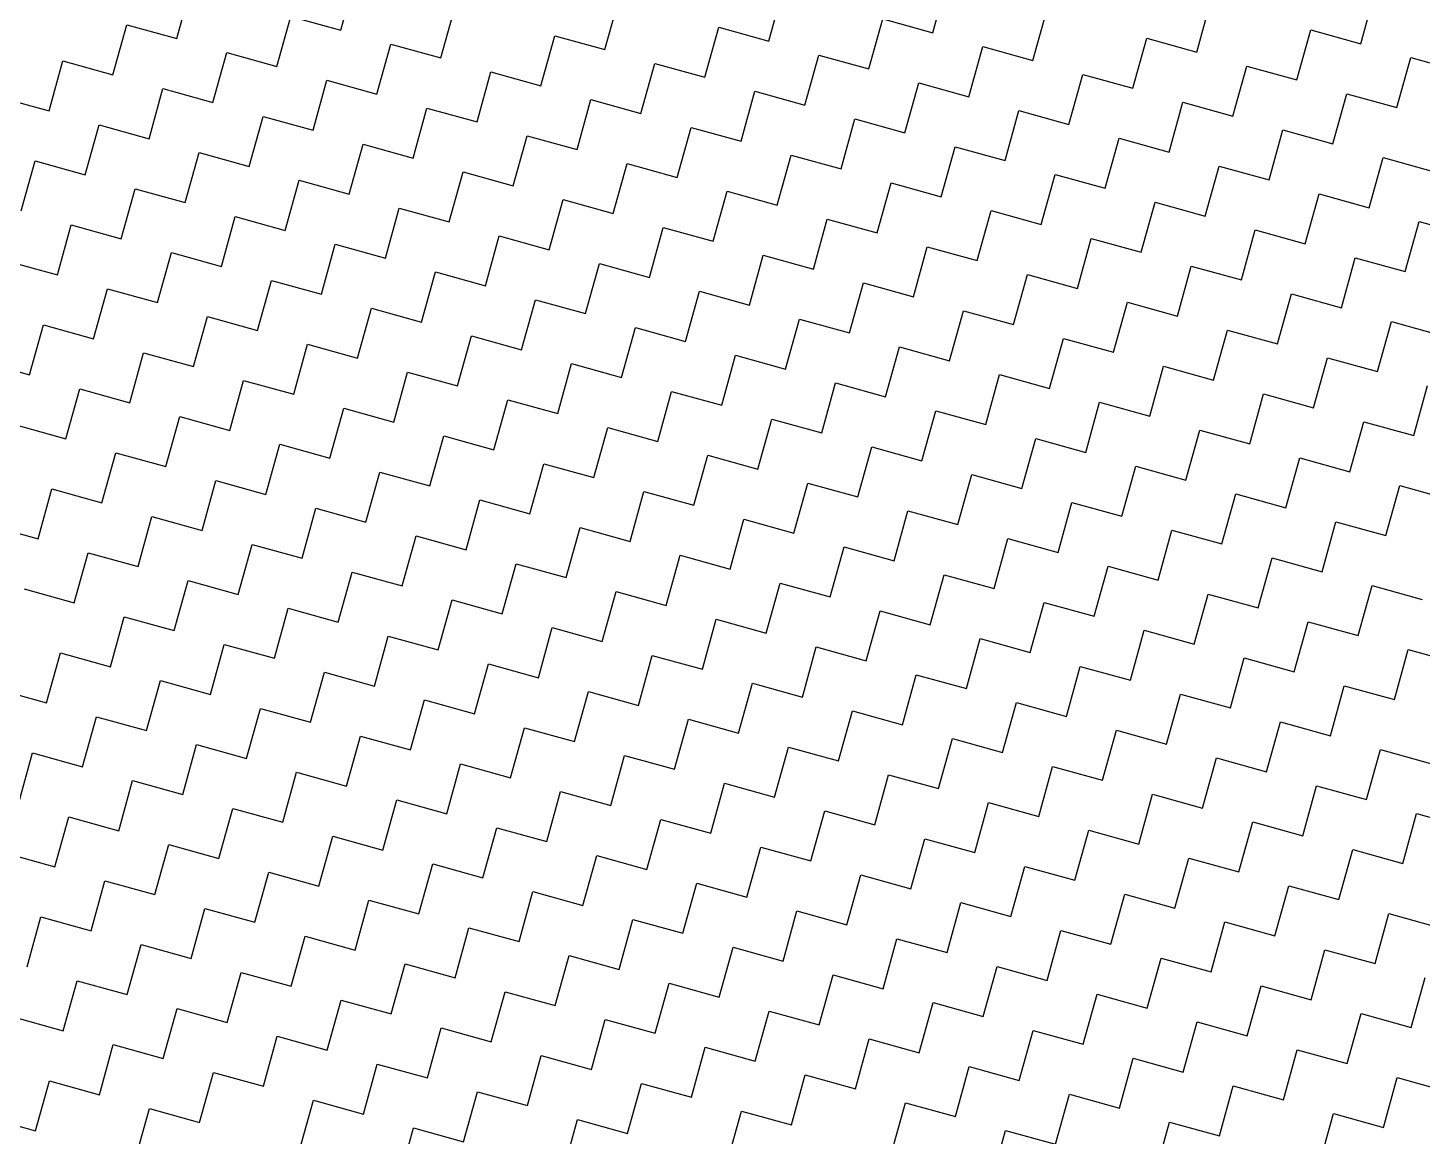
# Model space of a CAD drawing. Header units: metres. Extents: x 291974 to 293244, y 2020596 to 2023640.
# Drawn here: x 292546.6 to 292613.8, y 2022628.6 to 2022682 of the extents above; entities that cross this region are included whole.
import ezdxf

# ---------------------------------------------------------------- set-up
doc = ezdxf.new("R2010")
doc.units = ezdxf.units.M
doc.header["$MEASUREMENT"] = 0
doc.layers.add('POLY_HATCH', color=12, linetype='Continuous')

msp = doc.modelspace()

# ---------------------------------------------------------------- linework, layer by layer
at = {"layer": 'POLY_HATCH', "linetype": 'Continuous'}
for p, q in [((292553.797, 2022681.528), (292554.465, 2022683.939)), ((292561.697, 2022681.933), (292562.365, 2022684.344)), ((292582.318, 2022681.406), (292582.986, 2022683.816)), ((292590.217, 2022681.811), (292590.886, 2022684.221)), ((292574.418, 2022681.001), (292575.086, 2022683.412)), ((292602.938, 2022680.879), (292603.607, 2022683.289)), ((292610.838, 2022681.283), (292611.507, 2022683.694)), ((292558.618, 2022680.191), (292559.286, 2022682.602)), ((292559.286, 2022682.602), (292561.697, 2022681.933)), ((292566.518, 2022680.596), (292567.186, 2022683.007)), ((292587.138, 2022680.069), (292587.807, 2022682.479)), ((292587.807, 2022682.479), (292590.217, 2022681.811)), ((292595.038, 2022680.474), (292595.707, 2022682.884)), ((292550.718, 2022679.787), (292551.386, 2022682.197)), ((292551.386, 2022682.197), (292553.797, 2022681.528)), ((292579.239, 2022679.664), (292579.907, 2022682.074)), ((292579.907, 2022682.074), (292582.318, 2022681.406)), ((292607.759, 2022679.541), (292608.428, 2022681.952)), ((292608.428, 2022681.952), (292610.838, 2022681.283)), ((292563.439, 2022678.854), (292564.107, 2022681.265)), ((292564.107, 2022681.265), (292566.518, 2022680.596)), ((292571.339, 2022679.259), (292572.007, 2022681.67)), ((292572.007, 2022681.67), (292574.418, 2022681.001)), ((292591.959, 2022678.732), (292592.628, 2022681.142)), ((292592.628, 2022681.142), (292595.038, 2022680.474)), ((292599.859, 2022679.137), (292600.528, 2022681.547)), ((292600.528, 2022681.547), (292602.938, 2022680.879)), ((292547.639, 2022678.045), (292548.307, 2022680.455)), ((292548.307, 2022680.455), (292550.718, 2022679.787)), ((292555.539, 2022678.449), (292556.207, 2022680.86)), ((292556.207, 2022680.86), (292558.618, 2022680.191)), ((292584.059, 2022678.327), (292584.728, 2022680.737)), ((292584.728, 2022680.737), (292587.138, 2022680.069)), ((292612.58, 2022678.204), (292613.249, 2022680.615)), ((292613.249, 2022680.615), (292615.659, 2022679.946)), ((292568.26, 2022677.517), (292568.928, 2022679.928)), ((292568.928, 2022679.928), (292571.339, 2022679.259)), ((292576.16, 2022677.922), (292576.828, 2022680.333)), ((292576.828, 2022680.333), (292579.239, 2022679.664)), ((292596.78, 2022677.395), (292597.449, 2022679.805)), ((292597.449, 2022679.805), (292599.859, 2022679.137)), ((292604.68, 2022677.8), (292605.349, 2022680.21)), ((292605.349, 2022680.21), (292607.759, 2022679.541)), ((292552.46, 2022676.708), (292553.128, 2022679.118)), ((292553.128, 2022679.118), (292555.539, 2022678.449)), ((292560.36, 2022677.112), (292561.028, 2022679.523)), ((292561.028, 2022679.523), (292563.439, 2022678.854)), ((292588.88, 2022676.99), (292589.549, 2022679.4)), ((292589.549, 2022679.4), (292591.959, 2022678.732)), ((292545.228, 2022678.713), (292547.639, 2022678.045)), ((292573.081, 2022676.18), (292573.749, 2022678.591)), ((292573.749, 2022678.591), (292576.16, 2022677.922)), ((292580.98, 2022676.585), (292581.649, 2022678.995)), ((292581.649, 2022678.995), (292584.059, 2022678.327)), ((292601.601, 2022676.058), (292602.27, 2022678.468)), ((292602.27, 2022678.468), (292604.68, 2022677.8)), ((292609.501, 2022676.462), (292610.17, 2022678.873)), ((292610.17, 2022678.873), (292612.58, 2022678.204)), ((292557.281, 2022675.37), (292557.949, 2022677.781)), ((292557.949, 2022677.781), (292560.36, 2022677.112)), ((292565.181, 2022675.775), (292565.849, 2022678.186)), ((292565.849, 2022678.186), (292568.26, 2022677.517)), ((292593.701, 2022675.653), (292594.37, 2022678.063)), ((292594.37, 2022678.063), (292596.78, 2022677.395)), ((292549.381, 2022674.966), (292550.049, 2022677.376)), ((292550.049, 2022677.376), (292552.46, 2022676.708)), ((292577.901, 2022674.843), (292578.57, 2022677.254)), ((292578.57, 2022677.254), (292580.98, 2022676.585)), ((292585.801, 2022675.248), (292586.47, 2022677.658)), ((292586.47, 2022677.658), (292588.88, 2022676.99)), ((292606.422, 2022674.721), (292607.091, 2022677.131)), ((292607.091, 2022677.131), (292609.501, 2022676.462)), ((292562.102, 2022674.033), (292562.77, 2022676.444)), ((292562.77, 2022676.444), (292565.181, 2022675.775)), ((292570.002, 2022674.438), (292570.67, 2022676.849)), ((292570.67, 2022676.849), (292573.081, 2022676.18)), ((292598.522, 2022674.316), (292599.191, 2022676.726)), ((292599.191, 2022676.726), (292601.601, 2022676.058)), ((292554.202, 2022673.629), (292554.87, 2022676.039)), ((292554.87, 2022676.039), (292557.281, 2022675.37)), ((292582.722, 2022673.506), (292583.391, 2022675.916)), ((292583.391, 2022675.916), (292585.801, 2022675.248)), ((292590.622, 2022673.911), (292591.291, 2022676.321)), ((292591.291, 2022676.321), (292593.701, 2022675.653)), ((292611.243, 2022673.383), (292611.912, 2022675.794)), ((292611.912, 2022675.794), (292614.322, 2022675.125)), ((292546.302, 2022673.224), (292546.97, 2022675.634)), ((292546.97, 2022675.634), (292549.381, 2022674.966)), ((292566.923, 2022672.696), (292567.591, 2022675.107)), ((292567.591, 2022675.107), (292570.002, 2022674.438)), ((292574.822, 2022673.101), (292575.491, 2022675.512)), ((292575.491, 2022675.512), (292577.901, 2022674.843)), ((292603.343, 2022672.979), (292604.012, 2022675.389)), ((292604.012, 2022675.389), (292606.422, 2022674.721)), ((292559.023, 2022672.291), (292559.691, 2022674.702)), ((292559.691, 2022674.702), (292562.102, 2022674.033)), ((292587.543, 2022672.169), (292588.212, 2022674.579)), ((292588.212, 2022674.579), (292590.622, 2022673.911)), ((292595.443, 2022672.574), (292596.112, 2022674.984)), ((292596.112, 2022674.984), (292598.522, 2022674.316)), ((292551.123, 2022671.887), (292551.791, 2022674.297)), ((292551.791, 2022674.297), (292554.202, 2022673.629)), ((292571.743, 2022671.359), (292572.412, 2022673.77)), ((292572.412, 2022673.77), (292574.822, 2022673.101)), ((292579.643, 2022671.764), (292580.312, 2022674.175)), ((292580.312, 2022674.175), (292582.722, 2022673.506)), ((292608.164, 2022671.642), (292608.833, 2022674.052)), ((292608.833, 2022674.052), (292611.243, 2022673.383)), ((292563.844, 2022670.954), (292564.512, 2022673.365)), ((292564.512, 2022673.365), (292566.923, 2022672.696)), ((292592.364, 2022670.832), (292593.033, 2022673.242)), ((292593.033, 2022673.242), (292595.443, 2022672.574)), ((292600.264, 2022671.237), (292600.933, 2022673.647)), ((292600.933, 2022673.647), (292603.343, 2022672.979)), ((292548.044, 2022670.145), (292548.712, 2022672.555)), ((292548.712, 2022672.555), (292551.123, 2022671.887)), ((292555.944, 2022670.55), (292556.612, 2022672.96)), ((292556.612, 2022672.96), (292559.023, 2022672.291)), ((292576.564, 2022670.022), (292577.233, 2022672.433)), ((292577.233, 2022672.433), (292579.643, 2022671.764)), ((292584.464, 2022670.427), (292585.133, 2022672.837)), ((292585.133, 2022672.837), (292587.543, 2022672.169)), ((292605.085, 2022669.9), (292605.754, 2022672.31)), ((292605.754, 2022672.31), (292608.164, 2022671.642)), ((292612.985, 2022670.304), (292613.654, 2022672.715)), ((292613.654, 2022672.715), (292616.064, 2022672.046)), ((292568.664, 2022669.617), (292569.333, 2022672.028)), ((292569.333, 2022672.028), (292571.743, 2022671.359)), ((292597.185, 2022669.495), (292597.854, 2022671.905)), ((292597.854, 2022671.905), (292600.264, 2022671.237)), ((292552.865, 2022668.808), (292553.533, 2022671.218)), ((292553.533, 2022671.218), (292555.944, 2022670.55)), ((292560.765, 2022669.212), (292561.433, 2022671.623)), ((292561.433, 2022671.623), (292563.844, 2022670.954)), ((292581.385, 2022668.685), (292582.054, 2022671.096)), ((292582.054, 2022671.096), (292584.464, 2022670.427)), ((292589.285, 2022669.09), (292589.954, 2022671.5)), ((292589.954, 2022671.5), (292592.364, 2022670.832)), ((292609.906, 2022668.563), (292610.575, 2022670.973)), ((292610.575, 2022670.973), (292612.985, 2022670.304)), ((292545.633, 2022670.813), (292548.044, 2022670.145)), ((292573.485, 2022668.28), (292574.154, 2022670.691)), ((292574.154, 2022670.691), (292576.564, 2022670.022)), ((292602.006, 2022668.158), (292602.675, 2022670.568)), ((292602.675, 2022670.568), (292605.085, 2022669.9)), ((292557.686, 2022667.471), (292558.354, 2022669.881)), ((292558.354, 2022669.881), (292560.765, 2022669.212)), ((292565.585, 2022667.875), (292566.254, 2022670.286)), ((292566.254, 2022670.286), (292568.664, 2022669.617)), ((292586.206, 2022667.348), (292586.875, 2022669.758)), ((292586.875, 2022669.758), (292589.285, 2022669.09)), ((292594.106, 2022667.753), (292594.775, 2022670.163)), ((292594.775, 2022670.163), (292597.185, 2022669.495)), ((292549.786, 2022667.066), (292550.454, 2022669.476)), ((292550.454, 2022669.476), (292552.865, 2022668.808)), ((292570.406, 2022666.538), (292571.075, 2022668.949)), ((292571.075, 2022668.949), (292573.485, 2022668.28)), ((292578.306, 2022666.943), (292578.975, 2022669.354)), ((292578.975, 2022669.354), (292581.385, 2022668.685)), ((292606.827, 2022666.821), (292607.496, 2022669.231)), ((292607.496, 2022669.231), (292609.906, 2022668.563)), ((292562.506, 2022666.133), (292563.175, 2022668.544)), ((292563.175, 2022668.544), (292565.585, 2022667.875)), ((292591.027, 2022666.011), (292591.696, 2022668.421)), ((292591.696, 2022668.421), (292594.106, 2022667.753)), ((292598.927, 2022666.416), (292599.596, 2022668.826)), ((292599.596, 2022668.826), (292602.006, 2022668.158)), ((292546.707, 2022665.324), (292547.375, 2022667.734)), ((292547.375, 2022667.734), (292549.786, 2022667.066)), ((292554.607, 2022665.729), (292555.275, 2022668.139)), ((292555.275, 2022668.139), (292557.686, 2022667.471)), ((292575.227, 2022665.201), (292575.896, 2022667.612)), ((292575.896, 2022667.612), (292578.306, 2022666.943)), ((292583.127, 2022665.606), (292583.796, 2022668.017)), ((292583.796, 2022668.017), (292586.206, 2022667.348)), ((292611.648, 2022665.484), (292612.316, 2022667.894)), ((292612.316, 2022667.894), (292614.727, 2022667.225)), ((292567.327, 2022664.796), (292567.996, 2022667.207)), ((292567.996, 2022667.207), (292570.406, 2022666.538)), ((292595.848, 2022664.674), (292596.517, 2022667.084)), ((292596.517, 2022667.084), (292598.927, 2022666.416)), ((292603.748, 2022665.079), (292604.417, 2022667.489)), ((292604.417, 2022667.489), (292606.827, 2022666.821)), ((292551.528, 2022663.987), (292552.196, 2022666.397)), ((292552.196, 2022666.397), (292554.607, 2022665.729)), ((292559.427, 2022664.392), (292560.096, 2022666.802)), ((292560.096, 2022666.802), (292562.506, 2022666.133)), ((292580.048, 2022663.864), (292580.717, 2022666.275)), ((292580.717, 2022666.275), (292583.127, 2022665.606)), ((292587.948, 2022664.269), (292588.617, 2022666.679)), ((292588.617, 2022666.679), (292591.027, 2022666.011)), ((292544.296, 2022665.992), (292546.707, 2022665.324)), ((292572.148, 2022663.459), (292572.817, 2022665.87)), ((292572.817, 2022665.87), (292575.227, 2022665.201)), ((292600.669, 2022663.337), (292601.338, 2022665.747)), ((292601.338, 2022665.747), (292603.748, 2022665.079)), ((292608.569, 2022663.742), (292609.237, 2022666.152)), ((292609.237, 2022666.152), (292611.648, 2022665.484)), ((292556.348, 2022662.65), (292557.017, 2022665.06)), ((292557.017, 2022665.06), (292559.427, 2022664.392)), ((292564.248, 2022663.054), (292564.917, 2022665.465)), ((292564.917, 2022665.465), (292567.327, 2022664.796)), ((292584.869, 2022662.527), (292585.538, 2022664.938)), ((292585.538, 2022664.938), (292587.948, 2022664.269)), ((292592.769, 2022662.932), (292593.438, 2022665.342)), ((292593.438, 2022665.342), (292595.848, 2022664.674)), ((292548.449, 2022662.245), (292549.117, 2022664.655)), ((292549.117, 2022664.655), (292551.528, 2022663.987)), ((292576.969, 2022662.122), (292577.638, 2022664.533)), ((292577.638, 2022664.533), (292580.048, 2022663.864)), ((292605.49, 2022662), (292606.158, 2022664.41)), ((292606.158, 2022664.41), (292608.569, 2022663.742)), ((292613.39, 2022662.405), (292614.058, 2022664.815)), ((292561.169, 2022661.313), (292561.838, 2022663.723)), ((292561.838, 2022663.723), (292564.248, 2022663.054)), ((292569.069, 2022661.717), (292569.738, 2022664.128)), ((292569.738, 2022664.128), (292572.148, 2022663.459)), ((292589.69, 2022661.19), (292590.359, 2022663.6)), ((292590.359, 2022663.6), (292592.769, 2022662.932)), ((292597.59, 2022661.595), (292598.259, 2022664.005)), ((292598.259, 2022664.005), (292600.669, 2022663.337)), ((292546.038, 2022662.913), (292548.449, 2022662.245)), ((292553.269, 2022660.908), (292553.938, 2022663.318)), ((292553.938, 2022663.318), (292556.348, 2022662.65)), ((292581.79, 2022660.785), (292582.459, 2022663.196)), ((292582.459, 2022663.196), (292584.869, 2022662.527)), ((292610.311, 2022660.663), (292610.979, 2022663.073)), ((292610.979, 2022663.073), (292613.39, 2022662.405)), ((292565.99, 2022659.975), (292566.659, 2022662.386)), ((292566.659, 2022662.386), (292569.069, 2022661.717)), ((292573.89, 2022660.38), (292574.559, 2022662.791)), ((292574.559, 2022662.791), (292576.969, 2022662.122)), ((292594.511, 2022659.853), (292595.18, 2022662.263)), ((292595.18, 2022662.263), (292597.59, 2022661.595)), ((292602.411, 2022660.258), (292603.079, 2022662.668)), ((292603.079, 2022662.668), (292605.49, 2022662)), ((292550.19, 2022659.166), (292550.859, 2022661.576)), ((292550.859, 2022661.576), (292553.269, 2022660.908)), ((292558.09, 2022659.571), (292558.759, 2022661.981)), ((292558.759, 2022661.981), (292561.169, 2022661.313)), ((292586.611, 2022659.448), (292587.28, 2022661.859)), ((292587.28, 2022661.859), (292589.69, 2022661.19)), ((292570.811, 2022658.638), (292571.48, 2022661.049)), ((292571.48, 2022661.049), (292573.89, 2022660.38)), ((292578.711, 2022659.043), (292579.38, 2022661.454)), ((292579.38, 2022661.454), (292581.79, 2022660.785)), ((292599.332, 2022658.516), (292600, 2022660.926)), ((292600, 2022660.926), (292602.411, 2022660.258)), ((292607.232, 2022658.921), (292607.9, 2022661.331)), ((292607.9, 2022661.331), (292610.311, 2022660.663)), ((292555.011, 2022657.829), (292555.68, 2022660.239)), ((292555.68, 2022660.239), (292558.09, 2022659.571)), ((292562.911, 2022658.234), (292563.58, 2022660.644)), ((292563.58, 2022660.644), (292565.99, 2022659.975)), ((292591.432, 2022658.111), (292592.101, 2022660.521)), ((292592.101, 2022660.521), (292594.511, 2022659.853)), ((292547.111, 2022657.424), (292547.78, 2022659.834)), ((292547.78, 2022659.834), (292550.19, 2022659.166)), ((292575.632, 2022657.301), (292576.301, 2022659.712)), ((292576.301, 2022659.712), (292578.711, 2022659.043)), ((292583.532, 2022657.706), (292584.201, 2022660.117)), ((292584.201, 2022660.117), (292586.611, 2022659.448)), ((292604.153, 2022657.179), (292604.821, 2022659.589)), ((292604.821, 2022659.589), (292607.232, 2022658.921)), ((292612.053, 2022657.584), (292612.721, 2022659.994)), ((292612.721, 2022659.994), (292615.132, 2022659.326)), ((292559.832, 2022656.492), (292560.501, 2022658.902)), ((292560.501, 2022658.902), (292562.911, 2022658.234)), ((292567.732, 2022656.896), (292568.401, 2022659.307)), ((292568.401, 2022659.307), (292570.811, 2022658.638)), ((292596.253, 2022656.774), (292596.921, 2022659.184)), ((292596.921, 2022659.184), (292599.332, 2022658.516)), ((292551.932, 2022656.087), (292552.601, 2022658.497)), ((292552.601, 2022658.497), (292555.011, 2022657.829)), ((292580.453, 2022655.964), (292581.122, 2022658.375)), ((292581.122, 2022658.375), (292583.532, 2022657.706)), ((292588.353, 2022656.369), (292589.022, 2022658.78)), ((292589.022, 2022658.78), (292591.432, 2022658.111)), ((292608.974, 2022655.842), (292609.642, 2022658.252)), ((292609.642, 2022658.252), (292612.053, 2022657.584)), ((292544.701, 2022658.092), (292547.111, 2022657.424)), ((292564.653, 2022655.155), (292565.322, 2022657.565)), ((292565.322, 2022657.565), (292567.732, 2022656.896)), ((292572.553, 2022655.559), (292573.222, 2022657.97)), ((292573.222, 2022657.97), (292575.632, 2022657.301)), ((292601.074, 2022655.437), (292601.742, 2022657.847)), ((292601.742, 2022657.847), (292604.153, 2022657.179)), ((292556.753, 2022654.75), (292557.422, 2022657.16)), ((292557.422, 2022657.16), (292559.832, 2022656.492)), ((292585.274, 2022654.627), (292585.943, 2022657.038)), ((292585.943, 2022657.038), (292588.353, 2022656.369)), ((292593.174, 2022655.032), (292593.842, 2022657.442)), ((292593.842, 2022657.442), (292596.253, 2022656.774)), ((292548.853, 2022654.345), (292549.522, 2022656.755)), ((292549.522, 2022656.755), (292551.932, 2022656.087)), ((292569.474, 2022653.817), (292570.143, 2022656.228)), ((292570.143, 2022656.228), (292572.553, 2022655.559)), ((292577.374, 2022654.222), (292578.043, 2022656.633)), ((292578.043, 2022656.633), (292580.453, 2022655.964)), ((292605.895, 2022654.1), (292606.563, 2022656.51)), ((292606.563, 2022656.51), (292608.974, 2022655.842)), ((292561.574, 2022653.413), (292562.243, 2022655.823)), ((292562.243, 2022655.823), (292564.653, 2022655.155)), ((292590.095, 2022653.29), (292590.763, 2022655.701)), ((292590.763, 2022655.701), (292593.174, 2022655.032)), ((292597.995, 2022653.695), (292598.663, 2022656.105)), ((292598.663, 2022656.105), (292601.074, 2022655.437)), ((292546.443, 2022655.013), (292548.853, 2022654.345)), ((292553.674, 2022653.008), (292554.343, 2022655.418)), ((292554.343, 2022655.418), (292556.753, 2022654.75)), ((292574.295, 2022652.48), (292574.964, 2022654.891)), ((292574.964, 2022654.891), (292577.374, 2022654.222)), ((292582.195, 2022652.885), (292582.864, 2022655.296)), ((292582.864, 2022655.296), (292585.274, 2022654.627)), ((292610.716, 2022652.763), (292611.384, 2022655.173)), ((292611.384, 2022655.173), (292613.795, 2022654.505)), ((292566.395, 2022652.076), (292567.064, 2022654.486)), ((292567.064, 2022654.486), (292569.474, 2022653.817)), ((292594.916, 2022651.953), (292595.584, 2022654.363)), ((292595.584, 2022654.363), (292597.995, 2022653.695)), ((292602.816, 2022652.358), (292603.484, 2022654.768)), ((292603.484, 2022654.768), (292605.895, 2022654.1)), ((292550.595, 2022651.266), (292551.264, 2022653.676)), ((292551.264, 2022653.676), (292553.674, 2022653.008)), ((292558.495, 2022651.671), (292559.164, 2022654.081)), ((292559.164, 2022654.081), (292561.574, 2022653.413)), ((292579.116, 2022651.143), (292579.785, 2022653.554)), ((292579.785, 2022653.554), (292582.195, 2022652.885)), ((292587.016, 2022651.548), (292587.684, 2022653.959)), ((292587.684, 2022653.959), (292590.095, 2022653.29)), ((292571.216, 2022650.738), (292571.885, 2022653.149)), ((292571.885, 2022653.149), (292574.295, 2022652.48)), ((292599.737, 2022650.616), (292600.405, 2022653.026)), ((292600.405, 2022653.026), (292602.816, 2022652.358)), ((292607.637, 2022651.021), (292608.305, 2022653.431)), ((292608.305, 2022653.431), (292610.716, 2022652.763)), ((292555.416, 2022649.929), (292556.085, 2022652.339)), ((292556.085, 2022652.339), (292558.495, 2022651.671)), ((292563.316, 2022650.334), (292563.985, 2022652.744)), ((292563.985, 2022652.744), (292566.395, 2022652.076)), ((292583.937, 2022649.806), (292584.605, 2022652.217)), ((292584.605, 2022652.217), (292587.016, 2022651.548)), ((292591.837, 2022650.211), (292592.505, 2022652.622)), ((292592.505, 2022652.622), (292594.916, 2022651.953)), ((292547.516, 2022649.524), (292548.185, 2022651.934)), ((292548.185, 2022651.934), (292550.595, 2022651.266)), ((292576.037, 2022649.401), (292576.706, 2022651.812)), ((292576.706, 2022651.812), (292579.116, 2022651.143)), ((292604.558, 2022649.279), (292605.226, 2022651.689)), ((292605.226, 2022651.689), (292607.637, 2022651.021)), ((292612.458, 2022649.684), (292613.126, 2022652.094)), ((292613.126, 2022652.094), (292615.537, 2022651.426)), ((292560.237, 2022648.592), (292560.906, 2022651.002)), ((292560.906, 2022651.002), (292563.316, 2022650.334)), ((292568.137, 2022648.997), (292568.806, 2022651.407)), ((292568.806, 2022651.407), (292571.216, 2022650.738)), ((292588.758, 2022648.469), (292589.426, 2022650.88)), ((292589.426, 2022650.88), (292591.837, 2022650.211)), ((292596.658, 2022648.874), (292597.326, 2022651.284)), ((292597.326, 2022651.284), (292599.737, 2022650.616)), ((292545.106, 2022650.193), (292547.516, 2022649.524)), ((292552.337, 2022648.187), (292553.006, 2022650.597)), ((292553.006, 2022650.597), (292555.416, 2022649.929)), ((292580.858, 2022648.064), (292581.526, 2022650.475)), ((292581.526, 2022650.475), (292583.937, 2022649.806)), ((292609.379, 2022647.942), (292610.047, 2022650.352)), ((292610.047, 2022650.352), (292612.458, 2022649.684)), ((292565.058, 2022647.255), (292565.727, 2022649.665)), ((292565.727, 2022649.665), (292568.137, 2022648.997)), ((292572.958, 2022647.659), (292573.627, 2022650.07)), ((292573.627, 2022650.07), (292576.037, 2022649.401)), ((292593.579, 2022647.132), (292594.247, 2022649.543)), ((292594.247, 2022649.543), (292596.658, 2022648.874)), ((292601.479, 2022647.537), (292602.147, 2022649.947)), ((292602.147, 2022649.947), (292604.558, 2022649.279)), ((292549.258, 2022646.445), (292549.927, 2022648.855)), ((292549.927, 2022648.855), (292552.337, 2022648.187)), ((292557.158, 2022646.85), (292557.827, 2022649.26)), ((292557.827, 2022649.26), (292560.237, 2022648.592)), ((292585.679, 2022646.727), (292586.347, 2022649.138)), ((292586.347, 2022649.138), (292588.758, 2022648.469)), ((292569.879, 2022645.918), (292570.548, 2022648.328)), ((292570.548, 2022648.328), (292572.958, 2022647.659)), ((292577.779, 2022646.322), (292578.447, 2022648.733)), ((292578.447, 2022648.733), (292580.858, 2022648.064)), ((292598.4, 2022645.795), (292599.068, 2022648.205)), ((292599.068, 2022648.205), (292601.479, 2022647.537)), ((292606.3, 2022646.2), (292606.968, 2022648.61)), ((292606.968, 2022648.61), (292609.379, 2022647.942)), ((292554.079, 2022645.108), (292554.748, 2022647.518)), ((292554.748, 2022647.518), (292557.158, 2022646.85)), ((292561.979, 2022645.513), (292562.648, 2022647.923)), ((292562.648, 2022647.923), (292565.058, 2022647.255)), ((292590.5, 2022645.39), (292591.168, 2022647.801)), ((292591.168, 2022647.801), (292593.579, 2022647.132)), ((292546.179, 2022644.703), (292546.848, 2022647.114)), ((292546.848, 2022647.114), (292549.258, 2022646.445)), ((292574.7, 2022644.58), (292575.368, 2022646.991)), ((292575.368, 2022646.991), (292577.779, 2022646.322)), ((292582.6, 2022644.985), (292583.268, 2022647.396)), ((292583.268, 2022647.396), (292585.679, 2022646.727)), ((292603.221, 2022644.458), (292603.889, 2022646.868)), ((292603.889, 2022646.868), (292606.3, 2022646.2)), ((292611.121, 2022644.863), (292611.789, 2022647.273)), ((292611.789, 2022647.273), (292614.2, 2022646.605)), ((292558.9, 2022643.771), (292559.569, 2022646.181)), ((292559.569, 2022646.181), (292561.979, 2022645.513)), ((292566.8, 2022644.176), (292567.469, 2022646.586)), ((292567.469, 2022646.586), (292569.879, 2022645.918)), ((292595.321, 2022644.053), (292595.989, 2022646.464)), ((292595.989, 2022646.464), (292598.4, 2022645.795)), ((292551, 2022643.366), (292551.669, 2022645.776)), ((292551.669, 2022645.776), (292554.079, 2022645.108)), ((292579.521, 2022643.243), (292580.189, 2022645.654)), ((292580.189, 2022645.654), (292582.6, 2022644.985)), ((292587.421, 2022643.648), (292588.089, 2022646.059)), ((292588.089, 2022646.059), (292590.5, 2022645.39)), ((292608.042, 2022643.121), (292608.71, 2022645.531)), ((292608.71, 2022645.531), (292611.121, 2022644.863)), ((292563.721, 2022642.434), (292564.39, 2022644.844)), ((292564.39, 2022644.844), (292566.8, 2022644.176)), ((292571.621, 2022642.839), (292572.289, 2022645.249)), ((292572.289, 2022645.249), (292574.7, 2022644.58)), ((292600.142, 2022642.716), (292600.81, 2022645.126)), ((292600.81, 2022645.126), (292603.221, 2022644.458)), ((292555.821, 2022642.029), (292556.49, 2022644.439)), ((292556.49, 2022644.439), (292558.9, 2022643.771)), ((292584.342, 2022641.906), (292585.01, 2022644.317)), ((292585.01, 2022644.317), (292587.421, 2022643.648)), ((292592.242, 2022642.311), (292592.91, 2022644.722)), ((292592.91, 2022644.722), (292595.321, 2022644.053)), ((292612.862, 2022641.784), (292613.531, 2022644.194)), ((292613.531, 2022644.194), (292615.941, 2022643.526)), ((292547.921, 2022641.624), (292548.59, 2022644.035)), ((292548.59, 2022644.035), (292551, 2022643.366)), ((292568.542, 2022641.097), (292569.21, 2022643.507)), ((292569.21, 2022643.507), (292571.621, 2022642.839)), ((292576.442, 2022641.501), (292577.11, 2022643.912)), ((292577.11, 2022643.912), (292579.521, 2022643.243)), ((292604.963, 2022641.379), (292605.631, 2022643.789)), ((292605.631, 2022643.789), (292608.042, 2022643.121)), ((292560.642, 2022640.692), (292561.311, 2022643.102)), ((292561.311, 2022643.102), (292563.721, 2022642.434)), ((292589.163, 2022640.569), (292589.831, 2022642.98)), ((292589.831, 2022642.98), (292592.242, 2022642.311)), ((292597.063, 2022640.974), (292597.731, 2022643.385)), ((292597.731, 2022643.385), (292600.142, 2022642.716)), ((292545.511, 2022642.293), (292547.921, 2022641.624)), ((292552.742, 2022640.287), (292553.411, 2022642.697)), ((292553.411, 2022642.697), (292555.821, 2022642.029)), ((292573.363, 2022639.76), (292574.031, 2022642.17)), ((292574.031, 2022642.17), (292576.442, 2022641.501)), ((292581.263, 2022640.164), (292581.931, 2022642.575)), ((292581.931, 2022642.575), (292584.342, 2022641.906)), ((292609.783, 2022640.042), (292610.452, 2022642.452)), ((292610.452, 2022642.452), (292612.862, 2022641.784)), ((292565.463, 2022639.355), (292566.131, 2022641.765)), ((292566.131, 2022641.765), (292568.542, 2022641.097)), ((292593.984, 2022639.232), (292594.652, 2022641.643)), ((292594.652, 2022641.643), (292597.063, 2022640.974)), ((292601.884, 2022639.637), (292602.552, 2022642.047)), ((292602.552, 2022642.047), (292604.963, 2022641.379)), ((292549.663, 2022638.545), (292550.332, 2022640.956)), ((292550.332, 2022640.956), (292552.742, 2022640.287)), ((292557.563, 2022638.95), (292558.232, 2022641.36)), ((292558.232, 2022641.36), (292560.642, 2022640.692)), ((292578.184, 2022638.422), (292578.852, 2022640.833)), ((292578.852, 2022640.833), (292581.263, 2022640.164)), ((292586.084, 2022638.827), (292586.752, 2022641.238)), ((292586.752, 2022641.238), (292589.163, 2022640.569)), ((292570.284, 2022638.018), (292570.952, 2022640.428)), ((292570.952, 2022640.428), (292573.363, 2022639.76)), ((292598.805, 2022637.895), (292599.473, 2022640.306)), ((292599.473, 2022640.306), (292601.884, 2022639.637)), ((292606.704, 2022638.3), (292607.373, 2022640.71)), ((292607.373, 2022640.71), (292609.783, 2022640.042)), ((292554.484, 2022637.208), (292555.153, 2022639.618)), ((292555.153, 2022639.618), (292557.563, 2022638.95)), ((292562.384, 2022637.613), (292563.052, 2022640.023)), ((292563.052, 2022640.023), (292565.463, 2022639.355)), ((292583.005, 2022637.085), (292583.673, 2022639.496)), ((292583.673, 2022639.496), (292586.084, 2022638.827)), ((292590.905, 2022637.49), (292591.573, 2022639.901)), ((292591.573, 2022639.901), (292593.984, 2022639.232)), ((292546.584, 2022636.803), (292547.253, 2022639.214)), ((292547.253, 2022639.214), (292549.663, 2022638.545)), ((292575.105, 2022636.681), (292575.773, 2022639.091)), ((292575.773, 2022639.091), (292578.184, 2022638.422)), ((292603.625, 2022636.558), (292604.294, 2022638.968)), ((292604.294, 2022638.968), (292606.704, 2022638.3)), ((292611.525, 2022636.963), (292612.194, 2022639.373)), ((292612.194, 2022639.373), (292614.604, 2022638.705)), ((292559.305, 2022635.871), (292559.973, 2022638.281)), ((292559.973, 2022638.281), (292562.384, 2022637.613)), ((292567.205, 2022636.276), (292567.873, 2022638.686)), ((292567.873, 2022638.686), (292570.284, 2022638.018)), ((292587.826, 2022635.748), (292588.494, 2022638.159)), ((292588.494, 2022638.159), (292590.905, 2022637.49)), ((292595.726, 2022636.153), (292596.394, 2022638.564)), ((292596.394, 2022638.564), (292598.805, 2022637.895)), ((292551.405, 2022635.466), (292552.074, 2022637.877)), ((292552.074, 2022637.877), (292554.484, 2022637.208)), ((292579.926, 2022635.343), (292580.594, 2022637.754)), ((292580.594, 2022637.754), (292583.005, 2022637.085)), ((292608.446, 2022635.221), (292609.115, 2022637.631)), ((292609.115, 2022637.631), (292611.525, 2022636.963)), ((292564.126, 2022634.534), (292564.794, 2022636.944)), ((292564.794, 2022636.944), (292567.205, 2022636.276)), ((292572.026, 2022634.939), (292572.694, 2022637.349)), ((292572.694, 2022637.349), (292575.105, 2022636.681)), ((292592.647, 2022634.411), (292593.315, 2022636.822)), ((292593.315, 2022636.822), (292595.726, 2022636.153)), ((292600.546, 2022634.816), (292601.215, 2022637.227)), ((292601.215, 2022637.227), (292603.625, 2022636.558)), ((292548.326, 2022633.724), (292548.995, 2022636.135)), ((292548.995, 2022636.135), (292551.405, 2022635.466)), ((292556.226, 2022634.129), (292556.894, 2022636.539)), ((292556.894, 2022636.539), (292559.305, 2022635.871)), ((292584.747, 2022634.006), (292585.415, 2022636.417)), ((292585.415, 2022636.417), (292587.826, 2022635.748)), ((292613.267, 2022633.884), (292613.936, 2022636.294)), ((292568.947, 2022633.197), (292569.615, 2022635.607)), ((292569.615, 2022635.607), (292572.026, 2022634.939)), ((292576.847, 2022633.602), (292577.515, 2022636.012)), ((292577.515, 2022636.012), (292579.926, 2022635.343)), ((292597.467, 2022633.074), (292598.136, 2022635.485)), ((292598.136, 2022635.485), (292600.546, 2022634.816)), ((292605.367, 2022633.479), (292606.036, 2022635.889)), ((292606.036, 2022635.889), (292608.446, 2022635.221)), ((292553.147, 2022632.387), (292553.815, 2022634.798)), ((292553.815, 2022634.798), (292556.226, 2022634.129)), ((292561.047, 2022632.792), (292561.715, 2022635.202)), ((292561.715, 2022635.202), (292564.126, 2022634.534)), ((292589.568, 2022632.669), (292590.236, 2022635.08)), ((292590.236, 2022635.08), (292592.647, 2022634.411)), ((292545.916, 2022634.393), (292548.326, 2022633.724)), ((292573.768, 2022631.86), (292574.436, 2022634.27)), ((292574.436, 2022634.27), (292576.847, 2022633.602)), ((292581.668, 2022632.264), (292582.336, 2022634.675)), ((292582.336, 2022634.675), (292584.747, 2022634.006)), ((292602.288, 2022631.737), (292602.957, 2022634.148)), ((292602.957, 2022634.148), (292605.367, 2022633.479)), ((292610.188, 2022632.142), (292610.857, 2022634.552)), ((292610.857, 2022634.552), (292613.267, 2022633.884)), ((292557.968, 2022631.05), (292558.636, 2022633.46)), ((292558.636, 2022633.46), (292561.047, 2022632.792)), ((292565.868, 2022631.455), (292566.536, 2022633.865)), ((292566.536, 2022633.865), (292568.947, 2022633.197)), ((292594.388, 2022631.332), (292595.057, 2022633.743)), ((292595.057, 2022633.743), (292597.467, 2022633.074)), ((292550.068, 2022630.645), (292550.736, 2022633.056)), ((292550.736, 2022633.056), (292553.147, 2022632.387)), ((292578.589, 2022630.523), (292579.257, 2022632.933)), ((292579.257, 2022632.933), (292581.668, 2022632.264)), ((292586.489, 2022630.927), (292587.157, 2022633.338)), ((292587.157, 2022633.338), (292589.568, 2022632.669)), ((292607.109, 2022630.4), (292607.778, 2022632.81)), ((292607.778, 2022632.81), (292610.188, 2022632.142)), ((292562.789, 2022629.713), (292563.457, 2022632.123)), ((292563.457, 2022632.123), (292565.868, 2022631.455)), ((292570.689, 2022630.118), (292571.357, 2022632.528)), ((292571.357, 2022632.528), (292573.768, 2022631.86)), ((292599.209, 2022629.995), (292599.878, 2022632.406)), ((292599.878, 2022632.406), (292602.288, 2022631.737)), ((292554.889, 2022629.308), (292555.557, 2022631.719)), ((292555.557, 2022631.719), (292557.968, 2022631.05)), ((292583.41, 2022629.185), (292584.078, 2022631.596)), ((292584.078, 2022631.596), (292586.489, 2022630.927)), ((292591.309, 2022629.59), (292591.978, 2022632.001)), ((292591.978, 2022632.001), (292594.388, 2022631.332)), ((292611.93, 2022629.063), (292612.599, 2022631.473)), ((292612.599, 2022631.473), (292615.009, 2022630.805)), ((292546.989, 2022628.903), (292547.657, 2022631.314)), ((292547.657, 2022631.314), (292550.068, 2022630.645)), ((292567.61, 2022628.376), (292568.278, 2022630.786)), ((292568.278, 2022630.786), (292570.689, 2022630.118)), ((292575.51, 2022628.781), (292576.178, 2022631.191)), ((292576.178, 2022631.191), (292578.589, 2022630.523)), ((292596.13, 2022628.253), (292596.799, 2022630.664)), ((292596.799, 2022630.664), (292599.209, 2022629.995)), ((292604.03, 2022628.658), (292604.699, 2022631.069)), ((292604.699, 2022631.069), (292607.109, 2022630.4)), ((292559.71, 2022627.971), (292560.378, 2022630.381)), ((292560.378, 2022630.381), (292562.789, 2022629.713)), ((292588.23, 2022627.848), (292588.899, 2022630.259)), ((292588.899, 2022630.259), (292591.309, 2022629.59)), ((292544.578, 2022629.572), (292546.989, 2022628.903)), ((292551.81, 2022627.566), (292552.478, 2022629.977)), ((292552.478, 2022629.977), (292554.889, 2022629.308)), ((292572.431, 2022627.039), (292573.099, 2022629.449)), ((292573.099, 2022629.449), (292575.51, 2022628.781)), ((292580.331, 2022627.444), (292580.999, 2022629.854)), ((292580.999, 2022629.854), (292583.41, 2022629.185)), ((292600.951, 2022626.916), (292601.62, 2022629.327)), ((292601.62, 2022629.327), (292604.03, 2022628.658)), ((292608.851, 2022627.321), (292609.52, 2022629.731)), ((292609.52, 2022629.731), (292611.93, 2022629.063)), ((292564.531, 2022626.634), (292565.199, 2022629.044)), ((292565.199, 2022629.044), (292567.61, 2022628.376)), ((292593.051, 2022626.511), (292593.72, 2022628.922)), ((292593.72, 2022628.922), (292596.13, 2022628.253))]:
    msp.add_line(p, q, dxfattribs=at)

doc.saveas('drawing.dxf')
